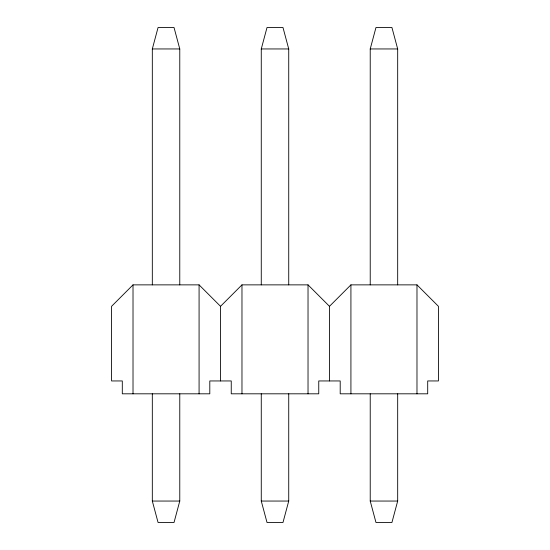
<?xml version="1.0" encoding="UTF-8"?>
<svg xmlns="http://www.w3.org/2000/svg" width="550" height="550" viewBox="0 0 550 550"><rect width="100%" height="100%" fill="white"/><g stroke="black" fill="none" stroke-linecap="round" stroke-linejoin="round"><path stroke-width="0.82" d="M152.322 284.866L152.322 48.95L158.07 27.5L174.027 27.5L179.774 48.95L179.774 284.866M261.271 284.866L261.271 48.95L267.018 27.5L282.982 27.5L288.729 48.95L288.729 284.866M179.774 393.814L179.774 501.05L174.027 522.5L158.07 522.5L152.322 501.05L152.322 393.814M370.226 284.866L370.226 48.95L375.973 27.5L391.93 27.5L397.678 48.95L397.678 284.866M288.729 393.814L288.729 501.05L282.982 522.5L267.018 522.5L261.271 501.05L261.271 393.814M397.678 393.814L397.678 501.05L391.93 522.5L375.973 522.5L370.226 501.05L370.226 393.814M220.522 380.951L220.522 306.316L199.079 284.866L133.017 284.866L111.574 306.316L111.574 380.951L122.299 380.951L122.299 393.814L209.798 393.814L209.798 380.951L231.248 380.951L231.248 393.814L318.752 393.814L318.752 380.951L340.202 380.951L340.202 393.814L427.701 393.814L427.701 380.951L438.426 380.951L438.426 306.316L416.982 284.866L350.921 284.866L329.478 306.316L329.478 380.951M220.522 306.316L241.972 284.866L308.028 284.866L329.478 306.316M152.322 48.95L179.774 48.95M261.271 48.95L288.729 48.95M370.226 48.95L397.678 48.95M152.322 501.05L179.774 501.05M261.271 501.05L288.729 501.05M370.226 501.05L397.678 501.05M416.982 284.866L416.982 393.814M350.921 284.866L350.921 393.814M308.028 284.866L308.028 393.814M241.972 284.866L241.972 393.814M199.079 284.866L199.079 393.814M133.017 284.866L133.017 393.814"/></g></svg>
